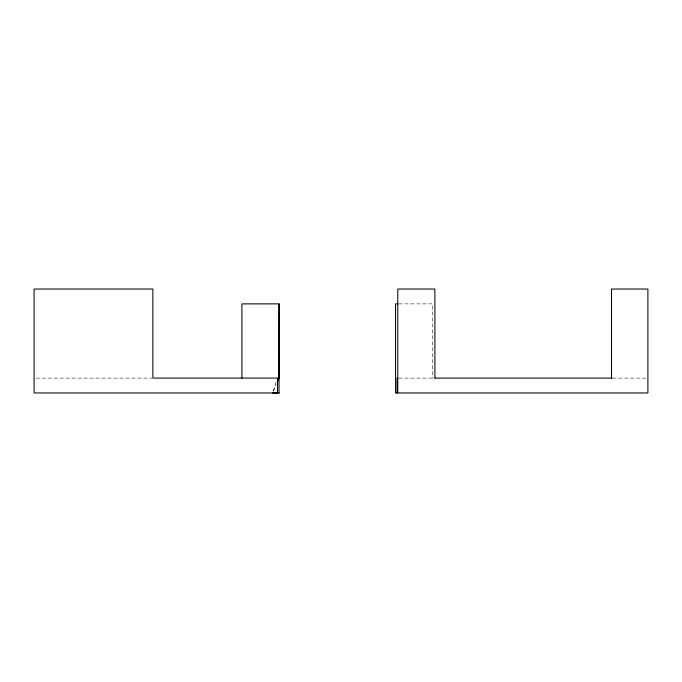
<?xml version="1.0" encoding="UTF-8"?>
<svg xmlns="http://www.w3.org/2000/svg" width="682" height="682" viewBox="0 0 682 682"><rect width="100%" height="100%" fill="white"/><g stroke="black" fill="none" stroke-linecap="round" stroke-linejoin="round"><path stroke-width="0.51" stroke-dasharray="3.41 2.56" d="M273.15 390.982L276.176 382.073M273.294 391.101L276.15 384.605M398.731 303.882L432.669 303.882L432.669 378.109M36.223 378.109L151.796 378.109M398.834 378.109L433.837 378.109M612.564 378.109L647.158 378.109"/><path stroke-width="1.02" d="M277.378 381.826L279.006 378.109L279.04 303.882L241.914 303.882L241.914 378.109M272.476 392.96L279.04 392.951L279.04 303.882M397.666 303.882L395.551 303.882L395.551 392.96L647.9 392.96L647.9 289.04L611.524 289.04L611.524 378.109M279.006 378.109L152.862 378.109L152.862 289.04L34.1 289.04L34.1 392.951L279.04 392.951M397.777 378.109L397.06 378.109L397.06 392.96M434.792 378.109L612.121 378.109M434.894 378.109L434.894 289.04L397.777 289.04L397.777 392.96M277.523 378.109L277.523 392.96"/></g></svg>
